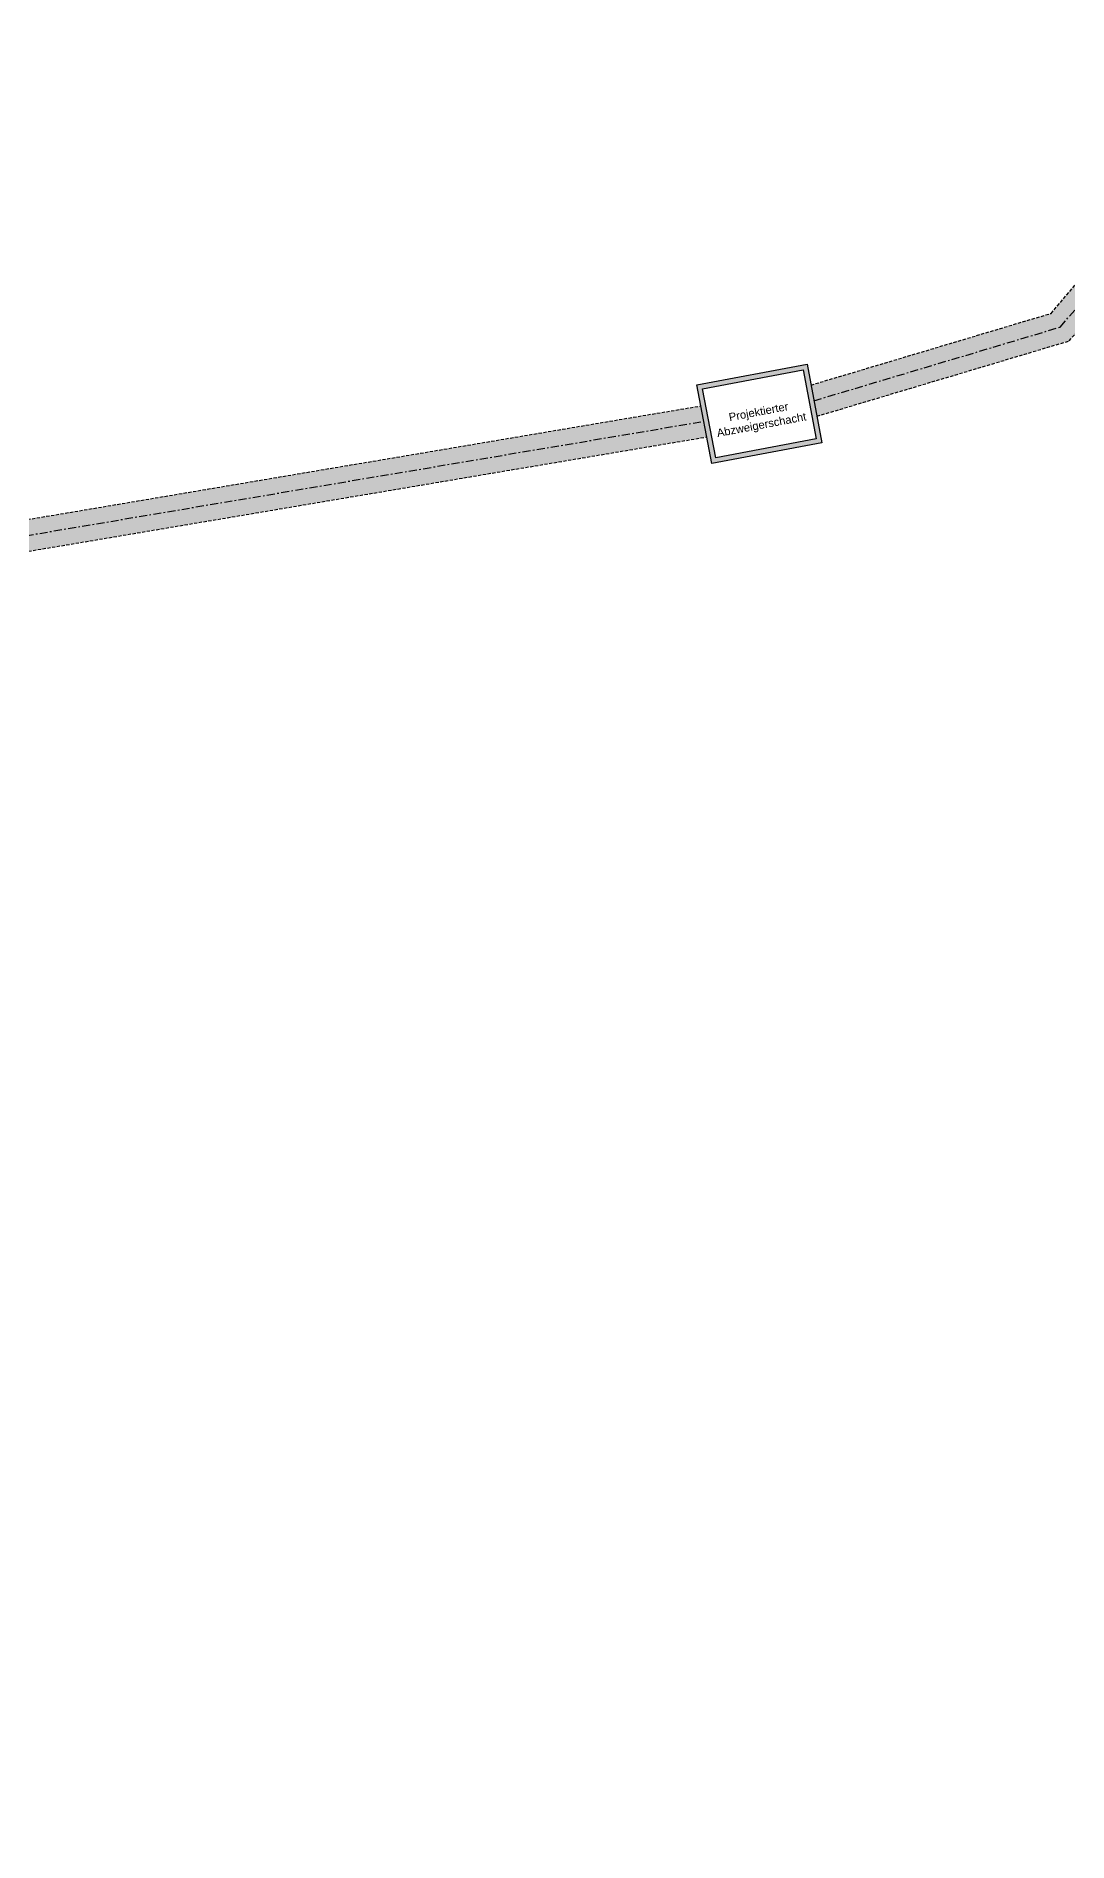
# Model space of a CAD drawing. Header units: metres. Extents: x 2684977 to 2686015, y 1244284 to 1245504.
# Drawn here: x 2685566 to 2685630.5, y 1245138.5 to 1245251.3 of the extents above; entities that cross this region are included whole.
import ezdxf
from ezdxf.enums import TextEntityAlignment as Align

# ---------------------------------------------------------------- set-up
doc = ezdxf.new("R2010")
doc.units = ezdxf.units.M
doc.header["$MEASUREMENT"] = 0
doc.linetypes.add('STRICHL_ENG', pattern=[0.3, 0.2, -0.1])
doc.linetypes.add('STRICHPKT_MITTEL', pattern=[0.8, 0.5, -0.15, 0, -0.15])
for name, color, linetype, lineweight, transparency in [('2-Verteilnetz Block', 7, 'Continuous', 0, 0.5), ('2-Verteilnetz Graben aussen', 251, 'STRICHL_ENG', 30, 0.5), ('2-Verteilnetz Graben Schacht Text', 251, 'Continuous', 13, 0.5), ('2-Verteilnetz Rohr Achse', 251, 'STRICHPKT_MITTEL', 30, 0.5), ('2-Verteilnetz Schacht', 251, 'Continuous', 30, 0.5)]:
    doc.layers.add(name, color=color, linetype=linetype, lineweight=lineweight, transparency=transparency)
doc.layers.add('2-Verteilnetz Graben Schraffur Solid', color=7, linetype='Continuous', lineweight=0, true_color=0xe0e0e0, transparency=0.5)
doc.layers.add('2-Verteilnetz Schacht_Schraffur Solid', color=7, linetype='Continuous', lineweight=0, true_color=0xe0e0e0, transparency=0.5)
doc.styles.add('Style-Arial', font='arial.ttf')

# ---------------------------------------------------------------- blocks, each defined once
blk = doc.blocks.new('ColumnText_5')
at = {"layer": '2-Verteilnetz Graben Schacht Text', "style": 'Style-Arial'}
for s, p in [('Abzweigerschacht', (2685608.53, 1245226.73)), ('Projektierter', (2685609.28, 1245227.72))]:
    blk.add_text(s, height=0.5, rotation=10.6761, dxfattribs=at).set_placement(p, align=Align.TOP_LEFT)
blk = doc.blocks.new('Verteilnetz proj')
at = {"layer": '2-Verteilnetz Graben Schraffur Solid'}
h = blk.add_hatch(color=256, dxfattribs=at)
h.paths.add_polyline_path([(2685614.83, 1245227.54), (2685614.46, 1245229.49), (2685629.46, 1245233.97), (2685644.15, 1245251.29), (2685645.57, 1245249.92), (2685630.59, 1245232.25)])
h.paths.add_polyline_path([(2685552.24, 1245216.86), (2685551.88, 1245218.79), (2685607.58, 1245228.19), (2685607.95, 1245226.25)])
at = {"layer": '2-Verteilnetz Schacht_Schraffur Solid'}
h = blk.add_hatch(color=256, dxfattribs=at)
h.paths.add_polyline_path([(2685608.26, 1245224.59), (2685607.33, 1245229.5), (2685614.21, 1245230.8), (2685615.14, 1245225.88)])
h.paths.add_polyline_path([(2685608.5, 1245224.94), (2685607.68, 1245229.26), (2685613.97, 1245230.45), (2685614.79, 1245226.12)], flags=16)
at = {"layer": '2-Verteilnetz Graben aussen'}
for points in [[(2685614.46, 1245229.49), (2685629.46, 1245233.97), (2685644.15, 1245251.29)], [(2685614.83, 1245227.54), (2685630.59, 1245232.25), (2685645.57, 1245249.92)], [(2685551.88, 1245218.79), (2685607.58, 1245228.19)], [(2685552.24, 1245216.86), (2685607.95, 1245226.25)]]:
    blk.add_lwpolyline(points, dxfattribs=at)
at = {"layer": '2-Verteilnetz Rohr Achse'}
for points in [[(2685614.64, 1245228.51), (2685630.03, 1245233.11), (2685644.86, 1245250.61)], [(2685376.12, 1245138.46), (2685456.21, 1245201.66), (2685552.06, 1245217.83), (2685607.76, 1245227.22)]]:
    blk.add_lwpolyline(points, dxfattribs=at)
at = {"layer": '2-Verteilnetz Schacht'}
for points in [[(2685607.33, 1245229.5), (2685614.21, 1245230.8), (2685615.14, 1245225.88), (2685608.26, 1245224.59)], [(2685607.68, 1245229.26), (2685613.97, 1245230.45), (2685614.79, 1245226.12), (2685608.5, 1245224.94)]]:
    blk.add_3dface(points, dxfattribs=at)
at = {"layer": '2-Verteilnetz Graben Schacht Text'}
blk.add_blockref('ColumnText_5', (0, 0), dxfattribs=at)

msp = doc.modelspace()

# ---------------------------------------------------------------- block references
at = {"layer": '2-Verteilnetz Block'}
msp.add_blockref('Verteilnetz proj', (0, 0), dxfattribs=at)

doc.saveas('drawing.dxf')
